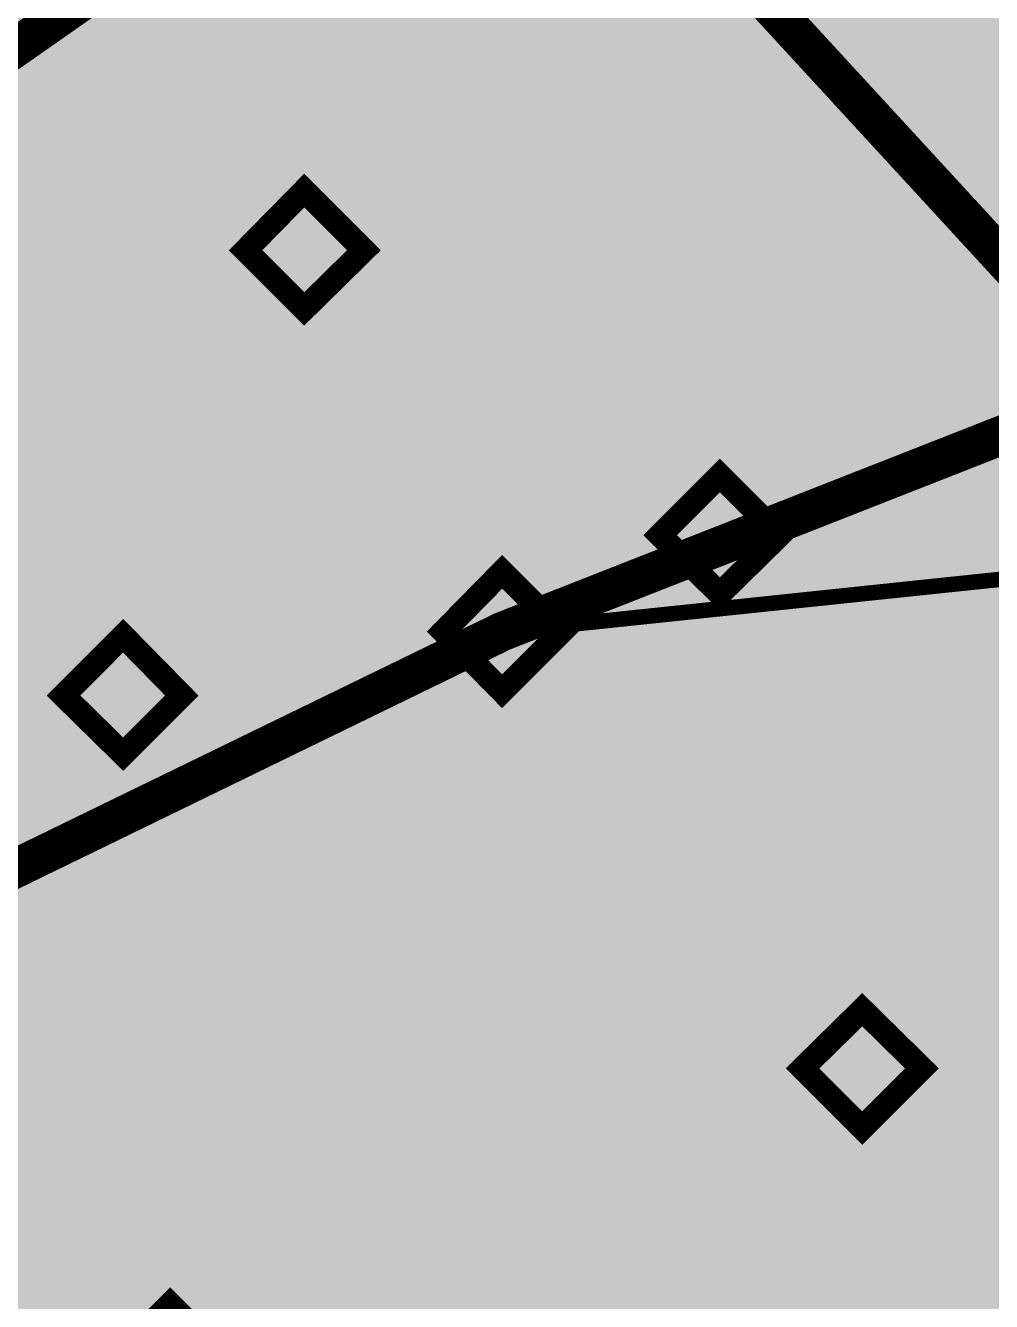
# Model space of a CAD drawing. Header units: millimetres. Extents: x 92 to 588, y 96 to 434.
# Drawn here: x 380.25 to 396.53, y 391.85 to 413.34 of the extents above; entities that cross this region are included whole.
import ezdxf

# ---------------------------------------------------------------- set-up
doc = ezdxf.new("R2010")
doc.units = ezdxf.units.MM
doc.layers.add('H', color=7, linetype='Continuous')
doc.layers.add('P', color=7, linetype='Continuous')

msp = doc.modelspace()

# ---------------------------------------------------------------- hatches: boundary and pattern name
at = {"layer": 'H', "linetype": 'Continuous'}
for points in [[(291.162, 223.903), (291.162, 433.788), (588.166, 433.788), (588.166, 223.903), (291.162, 223.903)], [(385.953, 410.399), (385.865, 410.399), (385.706, 410.416), (385.636, 410.452), (385.565, 410.487), (385.442, 410.575), (385.389, 410.628), (385.318, 410.698), (385.213, 410.893), (385.177, 410.998), (385.142, 411.122), (385.107, 411.422), (385.107, 411.58), (385.107, 411.739), (385.142, 412.057), (385.177, 412.198), (385.213, 412.321), (385.318, 412.551), (385.389, 412.656), (385.46, 412.762), (385.636, 412.903), (385.742, 412.974), (385.865, 413.027), (386.112, 413.08), (386.253, 413.08), (386.341, 413.08), (386.43, 413.062), (386.5, 413.062), (386.553, 413.044), (386.553, 412.709), (386.483, 412.745), (386.412, 412.762), (386.306, 412.78), (386.218, 412.78), (386.13, 412.78), (385.989, 412.745), (385.865, 412.692), (385.742, 412.621), (385.689, 412.568), (385.654, 412.498), (385.565, 412.374), (385.512, 412.215), (385.477, 412.021), (385.46, 411.916), (385.565, 411.739), (385.46, 411.669), (385.46, 411.598), (385.46, 411.369), (385.477, 411.157), (385.512, 411.069), (385.53, 410.998), (385.601, 410.875), (385.636, 410.822), (385.706, 410.751), (385.795, 410.716), (385.865, 410.681), (385.953, 410.681), (386.059, 410.681), (386.183, 410.734), (386.271, 410.787), (386.306, 410.822), (386.324, 410.857), (386.377, 410.963), (386.43, 411.122), (386.43, 411.263), (386.43, 411.351), (386.412, 411.475), (386.377, 411.545), (386.359, 411.598), (386.289, 411.686), (386.253, 411.722), (386.218, 411.757), (386.13, 411.792), (386.095, 411.792), (386.006, 411.81), (385.918, 411.81), (385.795, 411.81), (385.689, 411.774), (385.565, 411.739), (385.46, 411.916), (385.583, 412.004), (385.706, 412.057), (385.777, 412.074), (385.918, 412.092), (385.989, 412.092), (386.147, 412.092), (386.253, 412.074), (386.324, 412.057), (386.43, 411.986), (386.5, 411.951), (386.571, 411.88), (386.677, 411.757), (386.712, 411.669), (386.747, 411.58), (386.782, 411.386), (386.782, 411.281), (386.782, 411.192), (386.747, 410.998), (386.712, 410.91), (386.677, 410.84), (386.588, 410.698), (386.535, 410.628), (386.483, 410.575), (386.341, 410.487), (386.271, 410.452), (386.2, 410.434), (386.042, 410.399), (385.953, 410.399)], [(387.911, 410.399), (387.823, 410.399), (387.664, 410.416), (387.594, 410.452), (387.523, 410.487), (387.382, 410.575), (387.329, 410.628), (387.276, 410.698), (387.17, 410.893), (387.118, 410.998), (387.082, 411.122), (387.047, 411.422), (387.047, 411.739), (387.082, 412.057), (387.118, 412.198), (387.153, 412.321), (387.259, 412.551), (387.329, 412.656), (387.4, 412.762), (387.594, 412.903), (387.7, 412.974), (387.805, 413.027), (388.07, 413.08), (388.211, 413.08), (388.299, 413.08), (388.37, 413.062), (388.44, 413.062), (388.493, 413.044), (388.493, 412.709), (388.44, 412.745), (388.352, 412.762), (388.264, 412.78), (388.158, 412.78), (388.088, 412.78), (387.929, 412.745), (387.805, 412.692), (387.7, 412.621), (387.647, 412.568), (387.594, 412.498), (387.506, 412.374), (387.453, 412.215), (387.417, 412.021), (387.4, 411.916), (387.523, 411.739), (387.4, 411.669), (387.4, 411.598), (387.4, 411.563), (387.4, 411.51), (387.4, 411.369), (387.435, 411.157), (387.453, 411.069), (387.47, 410.998), (387.541, 410.875), (387.576, 410.822), (387.664, 410.751), (387.735, 410.716), (387.823, 410.681), (387.911, 410.681), (388, 410.681), (388.141, 410.734), (388.211, 410.787), (388.246, 410.822), (388.282, 410.857), (388.317, 410.963), (388.37, 411.122), (388.37, 411.263), (388.37, 411.351), (388.352, 411.475), (388.335, 411.545), (388.317, 411.598), (388.246, 411.686), (388.194, 411.722), (388.158, 411.757), (388.088, 411.792), (388.035, 411.792), (387.964, 411.81), (387.858, 411.81), (387.753, 411.81), (387.629, 411.774), (387.523, 411.739), (387.4, 411.916), (387.523, 412.004), (387.664, 412.057), (387.717, 412.074), (387.858, 412.092), (387.947, 412.092), (388.088, 412.092), (388.211, 412.074), (388.264, 412.057), (388.388, 411.986), (388.44, 411.951), (388.511, 411.88), (388.617, 411.757), (388.652, 411.669), (388.687, 411.58), (388.723, 411.386), (388.723, 411.281), (388.723, 411.192), (388.687, 410.998), (388.652, 410.91), (388.617, 410.84), (388.529, 410.698), (388.476, 410.628), (388.423, 410.575), (388.299, 410.487), (388.229, 410.452), (388.141, 410.434), (387.982, 410.399), (387.911, 410.399)], [(390.91, 410.399), (390.822, 410.399), (390.628, 410.434), (390.469, 410.522), (390.345, 410.646), (390.293, 410.716), (390.24, 410.804), (390.169, 411.016), (390.116, 411.281), (390.099, 411.563), (390.099, 411.739), (390.099, 411.916), (390.116, 412.215), (390.169, 412.462), (390.24, 412.674), (390.293, 412.762), (390.345, 412.833), (390.469, 412.956), (390.628, 413.044), (390.822, 413.08), (390.91, 413.08), (390.91, 412.798), (390.839, 412.798), (390.734, 412.762), (390.681, 412.727), (390.628, 412.692), (390.557, 412.586), (390.54, 412.515), (390.504, 412.462), (390.469, 412.286), (390.469, 412.198), (390.451, 411.986), (390.451, 411.739), (390.451, 411.475), (390.469, 411.281), (390.469, 411.192), (390.504, 411.034), (390.54, 410.963), (390.557, 410.893), (390.628, 410.787), (390.681, 410.751), (390.734, 410.716), (390.839, 410.681), (390.98, 410.681), (391.104, 410.716), (391.157, 410.751), (391.192, 410.787), (391.28, 410.893), (391.298, 410.945), (391.316, 411.016), (391.351, 411.175), (391.369, 411.281), (391.386, 411.492), (391.386, 411.739), (391.386, 411.986), (391.369, 412.198), (391.351, 412.304), (391.316, 412.462), (391.298, 412.533), (391.263, 412.586), (391.192, 412.692), (391.157, 412.727), (391.104, 412.762), (390.98, 412.798), (390.91, 412.798), (390.91, 413.08), (391.016, 413.08), (391.21, 413.044), (391.369, 412.956), (391.492, 412.833), (391.545, 412.745), (391.598, 412.656), (391.668, 412.445), (391.721, 412.198), (391.739, 411.898), (391.739, 411.563), (391.721, 411.263), (391.668, 411.016), (391.598, 410.804), (391.545, 410.716), (391.492, 410.646), (391.369, 410.522), (391.21, 410.434), (391.016, 410.399), (390.91, 410.399)], [(393.097, 410.452), (393.097, 411.333), (393.097, 411.616), (393.097, 412.621), (392.233, 411.616), (393.097, 411.616), (393.097, 411.333), (391.968, 411.333), (391.968, 411.704), (393.115, 413.027), (393.432, 413.027), (393.432, 411.616), (393.75, 411.616), (393.75, 411.333), (393.432, 411.333), (393.432, 410.452), (393.097, 410.452)], [(389.181, 410.452), (389.181, 410.945), (389.587, 410.945), (389.587, 410.452), (389.181, 410.452)], [(384.948, 408.564), (383.96, 409.552), (384.948, 410.557), (385.953, 409.552), (384.948, 408.564)], [(386.2, 405.601), (386.042, 405.636), (385.971, 405.654), (385.9, 405.689), (385.777, 405.777), (385.724, 405.83), (385.654, 405.901), (385.548, 406.095), (385.512, 406.201), (385.477, 406.324), (385.442, 406.624), (385.442, 406.783), (385.442, 406.959), (385.477, 407.259), (385.495, 407.4), (385.548, 407.523), (385.654, 407.77), (385.724, 407.859), (385.795, 407.964), (385.971, 408.106), (386.077, 408.176), (386.2, 408.229), (386.447, 408.282), (386.588, 408.282), (386.677, 408.282), (386.747, 408.282), (386.818, 408.264), (386.888, 408.247), (386.888, 407.912), (386.818, 407.947), (386.73, 407.964), (386.641, 407.982), (386.553, 407.982), (386.465, 407.982), (386.324, 407.947), (386.183, 407.894), (386.077, 407.823), (386.024, 407.77), (385.971, 407.718), (385.9, 407.576), (385.848, 407.418), (385.795, 407.224), (385.795, 407.118), (385.9, 406.941), (385.795, 406.871), (385.795, 406.836), (385.777, 406.8), (385.777, 406.589), (385.812, 406.359), (385.83, 406.271), (385.865, 406.201), (385.936, 406.077), (385.971, 406.024), (386.042, 405.954), (386.112, 405.918), (386.2, 405.883), (386.289, 405.883), (386.394, 405.883), (386.518, 405.936), (386.588, 405.989), (386.624, 406.024), (386.659, 406.059), (386.712, 406.165), (386.747, 406.324), (386.765, 406.483), (386.765, 406.553), (386.73, 406.677), (386.712, 406.747), (386.694, 406.8), (386.624, 406.888), (386.588, 406.924), (386.553, 406.959), (386.465, 406.994), (386.43, 406.994), (386.341, 407.012), (386.253, 407.012), (386.13, 407.012), (386.024, 406.977), (385.9, 406.941), (385.795, 407.118), (385.918, 407.206), (386.042, 407.259), (386.112, 407.277), (386.253, 407.294), (386.324, 407.294), (386.465, 407.294), (386.588, 407.277), (386.641, 407.259), (386.765, 407.188), (386.835, 407.153), (386.906, 407.1), (387.012, 406.959), (387.047, 406.871), (387.065, 406.783), (387.1, 406.589), (387.118, 406.483), (387.1, 406.395), (387.082, 406.201), (387.047, 406.112), (387.012, 406.042), (386.924, 405.901), (386.871, 405.848), (386.8, 405.777), (386.677, 405.689), (386.606, 405.654), (386.535, 405.636), (386.377, 405.601), (386.2, 405.601)], [(388.141, 405.601), (387.982, 405.636), (387.911, 405.654), (387.841, 405.689), (387.717, 405.777), (387.664, 405.83), (387.594, 405.901), (387.488, 406.095), (387.453, 406.201), (387.417, 406.324), (387.382, 406.624), (387.382, 406.783), (387.382, 406.959), (387.417, 407.259), (387.453, 407.4), (387.488, 407.523), (387.594, 407.77), (387.664, 407.859), (387.735, 407.964), (387.911, 408.106), (388.017, 408.176), (388.141, 408.229), (388.405, 408.282), (388.546, 408.282), (388.617, 408.282), (388.705, 408.282), (388.776, 408.264), (388.829, 408.247), (388.829, 407.912), (388.758, 407.947), (388.687, 407.964), (388.599, 407.982), (388.493, 407.982), (388.405, 407.982), (388.264, 407.947), (388.141, 407.894), (388.017, 407.823), (387.964, 407.77), (387.929, 407.718), (387.841, 407.576), (387.788, 407.418), (387.753, 407.224), (387.735, 407.118), (387.841, 406.941), (387.735, 406.871), (387.735, 406.836), (387.735, 406.765), (387.735, 406.712), (387.735, 406.589), (387.753, 406.359), (387.788, 406.271), (387.805, 406.201), (387.876, 406.077), (387.911, 406.024), (387.982, 405.954), (388.07, 405.918), (388.141, 405.883), (388.229, 405.883), (388.335, 405.883), (388.476, 405.936), (388.546, 405.989), (388.582, 406.024), (388.599, 406.059), (388.652, 406.165), (388.705, 406.324), (388.705, 406.483), (388.705, 406.553), (388.687, 406.677), (388.67, 406.747), (388.635, 406.8), (388.564, 406.888), (388.529, 406.924), (388.493, 406.959), (388.423, 406.994), (388.37, 406.994), (388.282, 407.012), (388.194, 407.012), (388.07, 407.012), (387.964, 406.977), (387.841, 406.941), (387.735, 407.118), (387.858, 407.206), (387.982, 407.259), (388.052, 407.277), (388.194, 407.294), (388.282, 407.294), (388.423, 407.294), (388.546, 407.277), (388.599, 407.259), (388.723, 407.188), (388.776, 407.153), (388.846, 407.1), (388.952, 406.959), (388.987, 406.871), (389.023, 406.783), (389.058, 406.589), (389.058, 406.483), (389.058, 406.395), (389.023, 406.201), (388.987, 406.112), (388.952, 406.042), (388.864, 405.901), (388.811, 405.848), (388.758, 405.777), (388.617, 405.689), (388.546, 405.654), (388.476, 405.636), (388.317, 405.601), (388.141, 405.601)], [(391.175, 405.601), (390.98, 405.601), (390.804, 405.636), (390.628, 405.689), (390.487, 405.742), (390.487, 406.112), (390.557, 406.077), (390.628, 406.042), (390.716, 406.007), (390.804, 405.971), (390.892, 405.936), (390.98, 405.918), (391.069, 405.901), (391.175, 405.901), (391.28, 405.901), (391.386, 405.936), (391.421, 405.954), (391.51, 406.007), (391.545, 406.059), (391.615, 406.13), (391.651, 406.236), (391.668, 406.342), (391.686, 406.483), (391.686, 406.536), (391.668, 406.659), (391.651, 406.694), (391.615, 406.747), (391.563, 406.818), (391.527, 406.853), (391.492, 406.871), (391.404, 406.924), (391.351, 406.941), (391.245, 406.959), (391.104, 406.959), (390.963, 406.959), (390.822, 406.941), (390.698, 406.924), (390.592, 406.906), (390.592, 408.229), (392.021, 408.229), (392.021, 407.929), (390.928, 407.929), (390.928, 407.241), (390.998, 407.241), (391.122, 407.259), (391.175, 407.259), (391.351, 407.259), (391.51, 407.224), (391.58, 407.206), (391.704, 407.135), (391.774, 407.1), (391.827, 407.047), (391.933, 406.924), (391.968, 406.853), (392.004, 406.783), (392.039, 406.589), (392.039, 406.465), (392.039, 406.377), (392.004, 406.201), (391.968, 406.13), (391.933, 406.042), (391.862, 405.901), (391.81, 405.848), (391.757, 405.795), (391.615, 405.707), (391.527, 405.671), (391.457, 405.636), (391.263, 405.601), (391.175, 405.601)], [(392.78, 405.601), (392.709, 405.601), (392.639, 405.618), (392.568, 405.636), (392.568, 405.971), (392.639, 405.936), (392.727, 405.918), (392.815, 405.901), (392.903, 405.901), (392.991, 405.901), (393.132, 405.936), (393.274, 405.989), (393.397, 406.077), (393.432, 406.13), (393.485, 406.183), (393.556, 406.324), (393.626, 406.483), (393.644, 406.659), (393.662, 406.765), (393.556, 406.941), (393.662, 407.012), (393.662, 407.083), (393.662, 407.118), (393.662, 407.294), (393.644, 407.506), (393.626, 407.594), (393.591, 407.682), (393.52, 407.806), (393.485, 407.859), (393.45, 407.894), (393.379, 407.947), (393.326, 407.964), (393.256, 408), (393.168, 408), (393.062, 408), (392.921, 407.947), (392.85, 407.894), (392.815, 407.859), (392.797, 407.806), (392.744, 407.718), (392.691, 407.541), (392.691, 407.4), (392.691, 407.329), (392.709, 407.188), (392.727, 407.135), (392.762, 407.083), (392.833, 406.994), (392.868, 406.959), (392.903, 406.924), (392.974, 406.888), (393.027, 406.888), (393.097, 406.871), (393.203, 406.871), (393.309, 406.871), (393.432, 406.906), (393.556, 406.941), (393.662, 406.765), (393.52, 406.677), (393.397, 406.624), (393.326, 406.606), (393.203, 406.589), (393.115, 406.589), (392.991, 406.589), (392.868, 406.606), (392.797, 406.624), (392.674, 406.694), (392.621, 406.73), (392.55, 406.783), (392.445, 406.924), (392.409, 406.994), (392.374, 407.083), (392.339, 407.277), (392.339, 407.4), (392.339, 407.488), (392.374, 407.682), (392.409, 407.753), (392.445, 407.841), (392.533, 407.982), (392.586, 408.035), (392.639, 408.106), (392.78, 408.194), (392.85, 408.229), (392.921, 408.247), (393.08, 408.282), (393.168, 408.282), (393.256, 408.282), (393.415, 408.247), (393.485, 408.229), (393.556, 408.194), (393.679, 408.106), (393.732, 408.053), (393.803, 407.982), (393.909, 407.788), (393.944, 407.682), (393.979, 407.559), (394.014, 407.277), (394.014, 407.1), (394.014, 406.941), (393.979, 406.642), (393.944, 406.483), (393.909, 406.342), (393.803, 406.112), (393.732, 406.007), (393.662, 405.918), (393.485, 405.76), (393.379, 405.707), (393.274, 405.654), (393.009, 405.601), (392.85, 405.601), (392.78, 405.601)], [(395.584, 405.336), (395.496, 405.336), (395.337, 405.354), (395.267, 405.389), (395.196, 405.424), (395.073, 405.513), (395.02, 405.566), (394.949, 405.636), (394.843, 405.83), (394.808, 405.936), (394.773, 406.059), (394.738, 406.359), (394.72, 406.518), (394.738, 406.677), (394.773, 406.994), (394.79, 407.135), (394.826, 407.259), (394.949, 407.488), (395.002, 407.594), (395.09, 407.7), (395.267, 407.841), (395.373, 407.912), (395.478, 407.964), (395.743, 408.017), (395.884, 408.017), (395.972, 408.017), (396.043, 408), (396.113, 408), (396.184, 407.982), (396.184, 407.647), (396.113, 407.682), (396.025, 407.7), (395.937, 407.718), (395.831, 407.718), (395.761, 407.718), (395.62, 407.682), (395.478, 407.629), (395.373, 407.559), (395.32, 407.506), (395.267, 407.435), (395.196, 407.312), (395.126, 407.153), (395.09, 406.959), (395.09, 406.853), (395.196, 406.677), (395.09, 406.606), (395.073, 406.571), (395.073, 406.536), (395.073, 406.448), (395.073, 406.306), (395.108, 406.095), (395.126, 406.007), (395.161, 405.936), (395.214, 405.813), (395.267, 405.76), (395.337, 405.689), (395.408, 405.654), (395.496, 405.618), (395.584, 405.618), (395.69, 405.618), (395.814, 405.671), (395.884, 405.724), (395.919, 405.76), (395.955, 405.795), (396.008, 405.901), (396.043, 406.059), (396.043, 406.201), (396.043, 406.289), (396.025, 406.412), (396.008, 406.483), (395.99, 406.536), (395.919, 406.624), (395.866, 406.659), (395.831, 406.677), (395.761, 406.73), (395.725, 406.73), (395.637, 406.747), (395.549, 406.747), (395.425, 406.747), (395.302, 406.712), (395.196, 406.677), (395.09, 406.853), (395.214, 406.941), (395.337, 406.994), (395.408, 407.012), (395.549, 407.03), (395.62, 407.03), (395.761, 407.03), (395.884, 407.012), (395.937, 406.994), (396.06, 406.924), (396.131, 406.888), (396.184, 406.818), (396.29, 406.694), (396.343, 406.606), (396.36, 406.518), (396.396, 406.324), (396.396, 406.218), (396.396, 406.13), (396.36, 405.936), (396.343, 405.848), (396.307, 405.777), (396.219, 405.636), (396.166, 405.566), (396.096, 405.513), (395.972, 405.424), (395.902, 405.389), (395.831, 405.372), (395.672, 405.336), (395.584, 405.336)], [(389.516, 405.654), (389.516, 406.148), (389.922, 406.148), (389.922, 405.654), (389.516, 405.654)], [(391.951, 403.766), (390.945, 404.754), (391.951, 405.76), (392.956, 404.754), (391.951, 403.766)], [(381.279, 402.69), (381.103, 402.708), (380.909, 402.726), (380.75, 402.779), (380.609, 402.832), (380.609, 403.202), (380.679, 403.167), (380.75, 403.131), (380.82, 403.096), (380.909, 403.061), (381.015, 403.043), (381.103, 403.008), (381.191, 402.99), (381.279, 402.99), (381.385, 402.99), (381.491, 403.026), (381.544, 403.043), (381.614, 403.114), (381.667, 403.149), (381.72, 403.237), (381.755, 403.325), (381.791, 403.431), (381.791, 403.572), (381.791, 403.643), (381.773, 403.749), (381.738, 403.837), (381.685, 403.908), (381.65, 403.943), (381.614, 403.978), (381.508, 404.013), (381.455, 404.031), (381.35, 404.049), (381.226, 404.066), (381.085, 404.066), (380.944, 404.049), (380.803, 404.013), (380.715, 403.996), (380.715, 405.336), (382.126, 405.336), (382.126, 405.019), (381.05, 405.019), (381.05, 404.331), (381.103, 404.348), (381.226, 404.348), (381.279, 404.348), (381.473, 404.348), (381.614, 404.313), (381.685, 404.296), (381.808, 404.243), (381.879, 404.19), (381.932, 404.137), (382.038, 404.013), (382.073, 403.943), (382.108, 403.872), (382.143, 403.678), (382.143, 403.572), (382.143, 403.484), (382.108, 403.308), (382.09, 403.22), (382.055, 403.149), (381.967, 403.008), (381.914, 402.937), (381.861, 402.884), (381.72, 402.796), (381.65, 402.761), (381.561, 402.726), (381.385, 402.69), (381.279, 402.69)], [(383.219, 402.69), (383.043, 402.708), (382.867, 402.726), (382.69, 402.779), (382.549, 402.832), (382.549, 403.202), (382.62, 403.167), (382.69, 403.131), (382.761, 403.096), (382.849, 403.061), (382.955, 403.043), (383.043, 403.008), (383.131, 402.99), (383.237, 402.99), (383.343, 402.99), (383.431, 403.026), (383.484, 403.043), (383.572, 403.114), (383.607, 403.149), (383.66, 403.237), (383.696, 403.325), (383.731, 403.431), (383.731, 403.572), (383.731, 403.643), (383.713, 403.749), (383.696, 403.802), (383.678, 403.837), (383.625, 403.908), (383.59, 403.943), (383.555, 403.978), (383.466, 404.013), (383.413, 404.031), (383.29, 404.049), (383.166, 404.066), (383.025, 404.066), (382.884, 404.049), (382.743, 404.013), (382.655, 403.996), (382.655, 405.336), (384.066, 405.336), (384.066, 405.019), (382.99, 405.019), (382.99, 404.331), (383.061, 404.348), (383.166, 404.348), (383.219, 404.348), (383.413, 404.348), (383.555, 404.313), (383.625, 404.296), (383.766, 404.243), (383.819, 404.19), (383.89, 404.137), (383.978, 404.013), (384.013, 403.943), (384.048, 403.872), (384.084, 403.678), (384.084, 403.484), (384.048, 403.308), (384.031, 403.22), (383.995, 403.149), (383.907, 403.008), (383.854, 402.937), (383.801, 402.884), (383.66, 402.796), (383.59, 402.761), (383.502, 402.726), (383.325, 402.69), (383.219, 402.69)], [(388.282, 402.126), (387.294, 403.131), (388.282, 404.137), (389.287, 403.131), (388.282, 402.126)], [(381.896, 401.068), (380.891, 402.055), (381.896, 403.061), (382.884, 402.055), (381.896, 401.068)], [(389.199, 399.657), (389.04, 399.674), (388.97, 399.709), (388.899, 399.745), (388.776, 399.833), (388.723, 399.886), (388.652, 399.956), (388.546, 400.15), (388.511, 400.256), (388.476, 400.38), (388.44, 400.662), (388.44, 400.838), (388.44, 400.997), (388.476, 401.315), (388.511, 401.438), (388.546, 401.579), (388.652, 401.808), (388.723, 401.914), (388.793, 402.02), (388.97, 402.161), (389.075, 402.232), (389.199, 402.267), (389.446, 402.338), (389.587, 402.338), (389.675, 402.338), (389.746, 402.32), (389.834, 402.32), (389.887, 402.302), (389.887, 401.967), (389.816, 401.985), (389.728, 402.02), (389.64, 402.038), (389.552, 402.038), (389.464, 402.038), (389.322, 402.003), (389.199, 401.95), (389.075, 401.879), (389.023, 401.826), (388.97, 401.756), (388.899, 401.632), (388.846, 401.473), (388.793, 401.279), (388.793, 401.173), (388.899, 400.997), (388.793, 400.927), (388.793, 400.891), (388.776, 400.856), (388.776, 400.768), (388.793, 400.627), (388.811, 400.415), (388.829, 400.327), (388.864, 400.256), (388.934, 400.133), (388.97, 400.08), (389.04, 400.009), (389.128, 399.956), (389.199, 399.939), (389.287, 399.939), (389.393, 399.939), (389.516, 399.992), (389.587, 400.045), (389.622, 400.08), (389.658, 400.115), (389.71, 400.221), (389.746, 400.38), (389.763, 400.521), (389.763, 400.609), (389.728, 400.733), (389.71, 400.785), (389.693, 400.838), (389.622, 400.944), (389.587, 400.979), (389.552, 400.997), (389.464, 401.032), (389.428, 401.05), (389.34, 401.068), (389.252, 401.068), (389.128, 401.068), (389.023, 401.032), (388.899, 400.997), (388.793, 401.173), (388.917, 401.244), (389.04, 401.297), (389.111, 401.332), (389.252, 401.35), (389.322, 401.35), (389.464, 401.35), (389.587, 401.315), (389.658, 401.297), (389.763, 401.244), (389.834, 401.191), (389.905, 401.138), (390.01, 401.015), (390.046, 400.927), (390.081, 400.838), (390.099, 400.644), (390.116, 400.538), (390.116, 400.45), (390.081, 400.256), (390.046, 400.168), (390.01, 400.098), (389.922, 399.956), (389.869, 399.886), (389.816, 399.833), (389.675, 399.745), (389.605, 399.709), (389.534, 399.674), (389.375, 399.657), (389.199, 399.657)], [(391.21, 399.639), (391.104, 399.639), (390.928, 399.674), (390.857, 399.692), (390.769, 399.727), (390.645, 399.815), (390.575, 399.868), (390.522, 399.921), (390.451, 400.045), (390.416, 400.115), (390.398, 400.186), (390.363, 400.344), (390.363, 400.415), (390.363, 400.521), (390.416, 400.715), (390.469, 400.803), (390.54, 400.891), (390.698, 401.032), (390.804, 401.085), (390.945, 400.944), (390.822, 400.821), (390.786, 400.768), (390.751, 400.68), (390.716, 400.521), (390.716, 400.433), (390.716, 400.327), (390.786, 400.133), (390.857, 400.062), (390.928, 399.992), (391.104, 399.903), (391.21, 399.903), (391.316, 399.903), (391.492, 399.974), (391.563, 400.027), (391.615, 400.098), (391.686, 400.274), (391.686, 400.397), (391.686, 400.468), (391.651, 400.591), (391.633, 400.644), (391.598, 400.697), (391.474, 400.785), (391.386, 400.838), (391.316, 400.874), (391.227, 400.909), (391.122, 400.944), (390.998, 400.997), (390.945, 400.944), (390.804, 401.085), (390.698, 401.156), (390.557, 401.262), (390.522, 401.332), (390.469, 401.403), (390.434, 401.562), (390.416, 401.667), (390.434, 401.738), (390.451, 401.879), (390.504, 401.985), (390.592, 402.108), (390.645, 402.144), (390.698, 402.197), (390.822, 402.267), (390.963, 402.32), (391.122, 402.338), (391.298, 402.338), (391.457, 402.32), (391.598, 402.267), (391.721, 402.197), (391.774, 402.161), (391.827, 402.108), (391.898, 402.003), (391.951, 401.897), (391.986, 401.756), (391.986, 401.685), (391.968, 401.597), (391.933, 401.42), (391.88, 401.35), (391.827, 401.262), (391.686, 401.121), (391.58, 401.085), (391.457, 401.226), (391.563, 401.35), (391.58, 401.403), (391.615, 401.473), (391.633, 401.614), (391.633, 401.685), (391.633, 401.773), (391.58, 401.914), (391.527, 401.967), (391.492, 402.003), (391.421, 402.038), (391.298, 402.091), (391.192, 402.091), (391.104, 402.091), (390.963, 402.038), (390.857, 401.967), (390.822, 401.897), (390.769, 401.791), (390.769, 401.703), (390.769, 401.65), (390.804, 401.526), (390.839, 401.491), (390.857, 401.438), (390.963, 401.368), (391.016, 401.332), (391.086, 401.297), (391.175, 401.244), (391.28, 401.191), (391.386, 401.173), (391.457, 401.226), (391.58, 401.085), (391.686, 401.015), (391.862, 400.891), (391.933, 400.803), (391.986, 400.733), (392.039, 400.538), (392.039, 400.415), (392.039, 400.344), (392.004, 400.186), (391.951, 400.045), (391.862, 399.921), (391.739, 399.815), (391.615, 399.727), (391.457, 399.674), (391.298, 399.639), (391.21, 399.639)], [(393.468, 399.709), (393.468, 400.062), (393.644, 400.221), (393.785, 400.38), (393.944, 400.521), (394.085, 400.68), (394.226, 400.838), (394.438, 401.103), (394.491, 401.209), (394.544, 401.297), (394.596, 401.509), (394.596, 401.614), (394.596, 401.72), (394.561, 401.808), (394.544, 401.844), (394.508, 401.914), (394.473, 401.932), (394.402, 401.985), (394.332, 402.02), (394.244, 402.038), (394.155, 402.038), (394.067, 402.038), (393.979, 402.02), (393.873, 401.985), (393.785, 401.95), (393.715, 401.932), (393.644, 401.879), (393.591, 401.844), (393.538, 401.808), (393.52, 402.179), (393.644, 402.232), (393.82, 402.285), (393.909, 402.32), (394.103, 402.338), (394.191, 402.338), (394.279, 402.338), (394.438, 402.32), (394.579, 402.267), (394.702, 402.197), (394.755, 402.144), (394.808, 402.091), (394.879, 401.985), (394.932, 401.861), (394.949, 401.703), (394.949, 401.632), (394.949, 401.473), (394.914, 401.35), (394.879, 401.226), (394.826, 401.103), (394.755, 400.997), (394.667, 400.891), (394.579, 400.785), (394.473, 400.662), (394.314, 400.486), (394.12, 400.309), (393.926, 400.115), (393.785, 399.992), (395.055, 399.992), (395.055, 399.709), (393.468, 399.709)], [(395.796, 399.657), (395.708, 399.657), (395.637, 399.674), (395.567, 399.692), (395.567, 400.027), (395.637, 399.992), (395.725, 399.974), (395.814, 399.956), (395.902, 399.956), (395.99, 399.956), (396.149, 399.974), (396.272, 400.045), (396.396, 400.115), (396.449, 400.168), (396.484, 400.239), (396.554, 400.362), (396.625, 400.521), (396.66, 400.715), (396.66, 400.821), (396.554, 400.997), (396.66, 401.068), (396.66, 401.138), (396.66, 401.173), (396.678, 401.226), (396.66, 401.35), (396.643, 401.562), (396.625, 401.65), (396.59, 401.738), (396.519, 401.861), (396.484, 401.914), (396.449, 401.95), (396.378, 402.003), (396.325, 402.02), (396.255, 402.055), (396.166, 402.055), (396.06, 402.055), (395.919, 402.003), (395.849, 401.932), (395.814, 401.897), (395.796, 401.861), (395.743, 401.773), (395.708, 401.597), (395.69, 401.456), (395.69, 401.385), (395.708, 401.244), (395.743, 401.191), (395.761, 401.138), (395.831, 401.05), (395.866, 401.015), (395.902, 400.979), (395.972, 400.944), (396.025, 400.944), (396.113, 400.927), (396.202, 400.927), (396.307, 400.927), (396.431, 400.962), (396.554, 400.997), (396.66, 400.821), (396.519, 400.733), (396.396, 400.68), (396.325, 400.662), (396.202, 400.644), (396.131, 400.627), (395.99, 400.644), (395.866, 400.662), (395.796, 400.68), (395.69, 400.75), (395.62, 400.785), (395.549, 400.838), (395.443, 400.979), (395.408, 401.05), (395.373, 401.138), (395.337, 401.332), (395.337, 401.438), (395.337, 401.544), (395.373, 401.72), (395.408, 401.808), (395.443, 401.897), (395.531, 402.038), (395.584, 402.091), (395.637, 402.144), (395.778, 402.232), (395.849, 402.267), (395.919, 402.302), (396.078, 402.338), (396.166, 402.338), (396.255, 402.338), (396.413, 402.302), (396.484, 402.285), (396.554, 402.249), (396.678, 402.161), (396.731, 402.108), (396.801, 402.038), (396.907, 401.844), (396.942, 401.738), (396.978, 401.614), (397.013, 401.315), (397.013, 400.997), (396.978, 400.68), (396.942, 400.538), (396.907, 400.397), (396.801, 400.168), (396.731, 400.062), (396.66, 399.974), (396.484, 399.815), (396.378, 399.762), (396.272, 399.709), (396.008, 399.657), (395.866, 399.657), (395.796, 399.657)], [(392.515, 399.709), (392.515, 400.203), (392.921, 400.203), (392.921, 399.709), (392.515, 399.709)], [(381.896, 394.929), (381.826, 394.929), (381.738, 394.947), (381.667, 394.965), (381.667, 395.282), (381.738, 395.264), (381.826, 395.247), (381.914, 395.229), (382.02, 395.212), (382.09, 395.229), (382.249, 395.247), (382.373, 395.3), (382.496, 395.388), (382.549, 395.441), (382.584, 395.494), (382.673, 395.635), (382.725, 395.794), (382.761, 395.988), (382.761, 396.076), (382.673, 396.27), (382.761, 396.323), (382.778, 396.393), (382.778, 396.446), (382.778, 396.499), (382.778, 396.623), (382.743, 396.834), (382.725, 396.923), (382.708, 397.011), (382.637, 397.134), (382.584, 397.187), (382.549, 397.222), (382.479, 397.275), (382.443, 397.293), (382.355, 397.328), (382.267, 397.328), (382.161, 397.311), (382.038, 397.275), (381.967, 397.205), (381.932, 397.169), (381.896, 397.134), (381.844, 397.046), (381.808, 396.87), (381.808, 396.728), (381.808, 396.658), (381.826, 396.517), (381.844, 396.464), (381.861, 396.411), (381.932, 396.323), (381.985, 396.288), (382.002, 396.252), (382.09, 396.217), (382.126, 396.199), (382.214, 396.199), (382.302, 396.182), (382.426, 396.199), (382.549, 396.235), (382.673, 396.27), (382.761, 396.076), (382.637, 396.005), (382.496, 395.952), (382.443, 395.935), (382.302, 395.899), (382.232, 395.899), (382.09, 395.917), (381.967, 395.935), (381.914, 395.952), (381.791, 396.023), (381.72, 396.058), (381.667, 396.111), (381.561, 396.252), (381.526, 396.323), (381.491, 396.411), (381.455, 396.605), (381.455, 396.711), (381.455, 396.817), (381.491, 396.993), (381.508, 397.081), (381.544, 397.169), (381.632, 397.311), (381.685, 397.363), (381.738, 397.416), (381.879, 397.505), (381.949, 397.54), (382.038, 397.575), (382.196, 397.61), (382.355, 397.61), (382.514, 397.575), (382.584, 397.54), (382.655, 397.522), (382.796, 397.434), (382.849, 397.381), (382.902, 397.293), (383.008, 397.117), (383.043, 397.011), (383.078, 396.887), (383.114, 396.587), (383.131, 396.411), (383.114, 396.252), (383.078, 395.952), (383.061, 395.811), (383.008, 395.67), (382.902, 395.441), (382.831, 395.335), (382.761, 395.247), (382.584, 395.088), (382.479, 395.035), (382.373, 394.982), (382.108, 394.929), (381.967, 394.929), (381.896, 394.929)], [(383.837, 394.929), (383.766, 394.929), (383.696, 394.947), (383.625, 394.965), (383.625, 395.282), (383.678, 395.264), (383.766, 395.247), (383.854, 395.229), (383.96, 395.212), (384.048, 395.229), (384.19, 395.247), (384.331, 395.3), (384.436, 395.388), (384.489, 395.441), (384.542, 395.494), (384.613, 395.635), (384.666, 395.794), (384.701, 395.988), (384.719, 396.076), (384.613, 396.27), (384.719, 396.323), (384.719, 396.446), (384.719, 396.499), (384.719, 396.623), (384.701, 396.834), (384.666, 396.923), (384.648, 397.011), (384.578, 397.134), (384.542, 397.187), (384.507, 397.222), (384.419, 397.275), (384.384, 397.293), (384.295, 397.328), (384.207, 397.328), (384.101, 397.311), (383.978, 397.275), (383.907, 397.205), (383.872, 397.169), (383.837, 397.134), (383.801, 397.046), (383.749, 396.87), (383.749, 396.728), (383.749, 396.658), (383.766, 396.517), (383.784, 396.464), (383.819, 396.411), (383.872, 396.323), (383.925, 396.288), (383.96, 396.252), (384.031, 396.217), (384.066, 396.199), (384.154, 396.199), (384.242, 396.182), (384.366, 396.199), (384.489, 396.235), (384.613, 396.27), (384.719, 396.076), (384.578, 396.005), (384.454, 395.952), (384.384, 395.935), (384.242, 395.899), (384.172, 395.899), (384.031, 395.917), (383.907, 395.935), (383.854, 395.952), (383.731, 396.023), (383.678, 396.058), (383.607, 396.111), (383.502, 396.252), (383.431, 396.411), (383.396, 396.605), (383.396, 396.711), (383.396, 396.817), (383.431, 396.993), (383.466, 397.081), (383.502, 397.169), (383.59, 397.311), (383.643, 397.363), (383.696, 397.416), (383.819, 397.505), (383.907, 397.54), (383.978, 397.575), (384.137, 397.61), (384.295, 397.61), (384.472, 397.575), (384.542, 397.54), (384.613, 397.522), (384.736, 397.434), (384.789, 397.381), (384.86, 397.293), (384.966, 397.117), (385.001, 397.011), (385.036, 396.887), (385.071, 396.587), (385.071, 396.411), (385.071, 396.252), (385.036, 395.952), (385.001, 395.811), (384.966, 395.67), (384.86, 395.441), (384.789, 395.335), (384.701, 395.247), (384.525, 395.088), (384.419, 395.035), (384.313, 394.982), (384.066, 394.929), (383.907, 394.929), (383.837, 394.929)], [(394.35, 394.771), (393.344, 395.776), (394.35, 396.764), (395.355, 395.776), (394.35, 394.771)], [(380.556, 394.965), (380.556, 395.458), (380.979, 395.458), (380.979, 394.965), (380.556, 394.965)], [(386.465, 392.283), (386.377, 392.283), (386.218, 392.319), (386.147, 392.354), (386.077, 392.372), (385.953, 392.46), (385.9, 392.513), (385.83, 392.601), (385.724, 392.777), (385.689, 392.901), (385.654, 393.024), (385.618, 393.307), (385.618, 393.483), (385.618, 393.642), (385.654, 393.942), (385.689, 394.083), (385.724, 394.224), (385.83, 394.453), (385.9, 394.559), (385.971, 394.647), (386.147, 394.806), (386.253, 394.859), (386.377, 394.912), (386.624, 394.965), (386.765, 394.965), (386.853, 394.965), (386.924, 394.965), (387.012, 394.947), (387.065, 394.929), (387.065, 394.612), (386.994, 394.629), (386.906, 394.647), (386.818, 394.665), (386.73, 394.682), (386.641, 394.665), (386.5, 394.647), (386.359, 394.594), (386.253, 394.506), (386.2, 394.453), (386.147, 394.4), (386.077, 394.259), (386.024, 394.1), (385.971, 393.924), (385.971, 393.818), (386.077, 393.624), (385.971, 393.571), (385.971, 393.518), (385.953, 393.483), (385.953, 393.271), (385.989, 393.06), (386.006, 392.971), (386.042, 392.883), (386.112, 392.76), (386.147, 392.724), (386.218, 392.636), (386.289, 392.601), (386.377, 392.583), (386.465, 392.566), (386.571, 392.583), (386.694, 392.619), (386.765, 392.689), (386.8, 392.724), (386.835, 392.76), (386.888, 392.848), (386.924, 393.024), (386.941, 393.165), (386.941, 393.236), (386.906, 393.377), (386.888, 393.43), (386.871, 393.483), (386.8, 393.571), (386.765, 393.624), (386.73, 393.642), (386.641, 393.677), (386.606, 393.695), (386.518, 393.712), (386.43, 393.712), (386.306, 393.695), (386.2, 393.677), (386.077, 393.624), (385.971, 393.818), (386.095, 393.889), (386.218, 393.942), (386.289, 393.959), (386.43, 393.994), (386.5, 393.994), (386.641, 393.994), (386.765, 393.959), (386.818, 393.942), (386.941, 393.889), (387.012, 393.836), (387.082, 393.783), (387.188, 393.642), (387.223, 393.571), (387.241, 393.483), (387.276, 393.289), (387.294, 393.183), (387.276, 393.077), (387.259, 392.901), (387.188, 392.724), (387.1, 392.583), (387.047, 392.53), (386.976, 392.478), (386.853, 392.389), (386.782, 392.354), (386.712, 392.319), (386.553, 392.283), (386.465, 392.283)], [(387.735, 392.336), (388.917, 394.629), (387.576, 394.629), (387.576, 394.929), (389.217, 394.929), (389.217, 394.541), (388.105, 392.336), (387.735, 392.336)], [(391.457, 392.283), (391.369, 392.283), (391.21, 392.319), (391.139, 392.354), (391.069, 392.372), (390.945, 392.46), (390.892, 392.513), (390.822, 392.601), (390.716, 392.777), (390.681, 392.901), (390.645, 393.024), (390.61, 393.307), (390.61, 393.483), (390.61, 393.642), (390.645, 393.942), (390.681, 394.083), (390.716, 394.224), (390.822, 394.453), (390.892, 394.559), (390.963, 394.647), (391.139, 394.806), (391.245, 394.859), (391.369, 394.912), (391.615, 394.965), (391.757, 394.965), (391.845, 394.965), (391.915, 394.965), (392.004, 394.947), (392.056, 394.929), (392.056, 394.612), (391.986, 394.629), (391.898, 394.647), (391.81, 394.665), (391.721, 394.682), (391.633, 394.665), (391.492, 394.647), (391.369, 394.594), (391.245, 394.506), (391.192, 394.453), (391.139, 394.4), (391.069, 394.259), (391.016, 394.1), (390.963, 393.924), (390.963, 393.818), (391.069, 393.624), (390.963, 393.571), (390.963, 393.518), (390.963, 393.483), (390.945, 393.448), (390.945, 393.395), (390.963, 393.271), (390.98, 393.06), (390.998, 392.971), (391.033, 392.883), (391.104, 392.76), (391.139, 392.724), (391.21, 392.636), (391.298, 392.601), (391.369, 392.583), (391.457, 392.566), (391.563, 392.583), (391.686, 392.619), (391.757, 392.689), (391.792, 392.724), (391.827, 392.76), (391.88, 392.848), (391.915, 393.024), (391.933, 393.165), (391.933, 393.236), (391.898, 393.377), (391.88, 393.43), (391.862, 393.483), (391.792, 393.571), (391.757, 393.624), (391.721, 393.642), (391.633, 393.677), (391.598, 393.695), (391.51, 393.712), (391.421, 393.712), (391.298, 393.695), (391.192, 393.677), (391.069, 393.624), (390.963, 393.818), (391.086, 393.889), (391.21, 393.942), (391.28, 393.959), (391.421, 393.994), (391.492, 393.994), (391.651, 393.994), (391.757, 393.959), (391.827, 393.942), (391.933, 393.889), (392.004, 393.836), (392.074, 393.783), (392.18, 393.642), (392.215, 393.571), (392.25, 393.483), (392.286, 393.289), (392.286, 393.077), (392.25, 392.901), (392.215, 392.813), (392.18, 392.724), (392.092, 392.583), (391.986, 392.478), (391.845, 392.389), (391.774, 392.354), (391.704, 392.319), (391.545, 392.283), (391.457, 392.283)], [(393.609, 392.336), (393.609, 393.236), (393.609, 393.501), (393.609, 394.524), (392.744, 393.501), (393.609, 393.501), (393.609, 393.236), (392.48, 393.236), (392.48, 393.589), (393.626, 394.929), (393.944, 394.929), (393.944, 393.501), (394.261, 393.501), (394.261, 393.236), (393.944, 393.236), (393.944, 392.336), (393.609, 392.336)], [(378.986, 390.608), (378.986, 390.978), (379.162, 391.137), (379.304, 391.296), (379.462, 391.437), (379.603, 391.596), (379.745, 391.754), (379.956, 392.019), (380.009, 392.125), (380.062, 392.213), (380.115, 392.425), (380.115, 392.53), (380.115, 392.619), (380.08, 392.707), (380.062, 392.76), (380.027, 392.813), (379.991, 392.848), (379.921, 392.901), (379.85, 392.918), (379.762, 392.954), (379.674, 392.954), (379.586, 392.954), (379.498, 392.936), (379.392, 392.901), (379.304, 392.866), (379.233, 392.83), (379.162, 392.795), (379.11, 392.76), (379.057, 392.724), (379.039, 393.095), (379.162, 393.148), (379.339, 393.201), (379.427, 393.218), (379.621, 393.254), (379.709, 393.254), (379.797, 393.254), (379.956, 393.218), (380.097, 393.183), (380.221, 393.113), (380.274, 393.06), (380.327, 393.007), (380.397, 392.901), (380.45, 392.76), (380.468, 392.619), (380.468, 392.548), (380.468, 392.389), (380.432, 392.266), (380.397, 392.142), (380.344, 392.019), (380.274, 391.913), (380.185, 391.807), (380.097, 391.684), (379.991, 391.578), (379.833, 391.402), (379.639, 391.208), (379.445, 391.031), (379.304, 390.908), (380.574, 390.908), (380.574, 390.608), (378.986, 390.608)], [(381.667, 390.555), (381.508, 390.59), (381.42, 390.625), (381.35, 390.643), (381.226, 390.731), (381.173, 390.802), (381.12, 390.872), (381.015, 391.049), (380.962, 391.172), (380.926, 391.296), (380.891, 391.578), (380.891, 391.754), (380.891, 391.913), (380.926, 392.213), (380.962, 392.354), (380.997, 392.495), (381.103, 392.724), (381.173, 392.83), (381.244, 392.918), (381.438, 393.077), (381.544, 393.13), (381.65, 393.183), (381.914, 393.236), (382.055, 393.254), (382.143, 393.254), (382.214, 393.236), (382.285, 393.236), (382.337, 393.218), (382.337, 392.883), (382.267, 392.901), (382.196, 392.918), (382.108, 392.936), (382.002, 392.954), (381.932, 392.954), (381.773, 392.918), (381.65, 392.866), (381.526, 392.777), (381.491, 392.724), (381.438, 392.672), (381.35, 392.53), (381.297, 392.372), (381.261, 392.195), (381.244, 392.089), (381.367, 391.895), (381.244, 391.843), (381.244, 391.807), (381.244, 391.772), (381.244, 391.666), (381.244, 391.543), (381.261, 391.331), (381.297, 391.243), (381.314, 391.155), (381.385, 391.031), (381.42, 390.996), (381.491, 390.925), (381.579, 390.872), (381.667, 390.855), (381.755, 390.837), (381.844, 390.855), (381.985, 390.908), (382.055, 390.961), (382.09, 390.996), (382.126, 391.031), (382.161, 391.119), (382.214, 391.296), (382.214, 391.437), (382.214, 391.525), (382.196, 391.648), (382.179, 391.701), (382.143, 391.754), (382.09, 391.843), (382.038, 391.895), (382.002, 391.913), (381.932, 391.948), (381.879, 391.966), (381.791, 391.984), (381.702, 391.984), (381.597, 391.966), (381.473, 391.948), (381.367, 391.895), (381.244, 392.089), (381.367, 392.16), (381.508, 392.213), (381.561, 392.231), (381.702, 392.266), (381.791, 392.266), (381.932, 392.266), (382.055, 392.231), (382.108, 392.213), (382.232, 392.16), (382.285, 392.107), (382.355, 392.054), (382.461, 391.913), (382.496, 391.843), (382.531, 391.754), (382.567, 391.56), (382.567, 391.454), (382.567, 391.349), (382.531, 391.172), (382.496, 391.084), (382.461, 390.996), (382.373, 390.855), (382.32, 390.802), (382.267, 390.749), (382.143, 390.661), (382.073, 390.625), (381.985, 390.59), (381.826, 390.555), (381.667, 390.555)], [(389.693, 392.336), (389.693, 392.83), (390.099, 392.83), (390.099, 392.336), (389.693, 392.336)]]:
    msp.add_hatch(color=7, dxfattribs=at).paths.add_polyline_path(points)

# ---------------------------------------------------------------- linework, layer by layer
at = {"layer": 'P', "color": 7}
for points, const_width in [([(411.53, 374.944), (401.246, 404.49), (388.211, 418.654), (386.218, 422.287), (384.013, 426.768)], 0.66), ([(411.53, 374.944), (401.246, 404.49), (388.211, 418.654), (386.218, 422.287), (384.013, 426.768)], 0.26), ([(373.5, 405.23), (377.928, 411.457), (388.211, 418.654), (403.116, 422.411), (418.832, 415.126), (418.532, 411.457), (442.874, 375.421), (447.443, 363.62), (444.338, 355.965)], 0.66), ([(373.5, 405.23), (377.928, 411.457), (388.211, 418.654), (403.116, 422.411), (418.832, 415.126), (418.532, 411.457), (442.874, 375.421), (447.443, 363.62), (444.338, 355.965)], 0.26), ([(373.5, 405.23), (377.928, 411.457), (388.211, 418.654), (403.116, 422.411), (418.832, 415.126), (418.532, 411.457), (442.874, 375.421), (447.443, 363.62), (444.338, 355.965)], 0.26), ([(372.76, 395.635), (378.563, 398.404), (388.282, 403.131), (418.832, 415.126), (424.812, 416.978)], 0.66), ([(372.76, 395.635), (378.563, 398.404), (388.282, 403.131), (418.832, 415.126), (424.812, 416.978)], 0.26), ([(383.96, 409.552), (384.948, 408.564), (385.953, 409.552), (384.948, 410.557), (383.96, 409.552), (383.96, 409.552)], 0.4), ([(390.945, 404.754), (391.951, 403.766), (392.956, 404.754), (391.951, 405.76), (390.945, 404.754), (390.945, 404.754)], 0.4), ([(378.563, 398.404), (388.282, 403.131), (401.246, 404.49), (408.443, 397.804), (417.703, 384.946), (430.086, 359.934), (447.284, 335.275), (470.99, 318.253), (496.408, 306.894), (507.062, 307.229), (530.451, 304.706), (561.531, 303.031), (581.234, 313.738)], 0.26), ([(387.294, 403.131), (388.282, 402.126), (389.287, 403.131), (388.282, 404.137), (387.294, 403.131), (387.294, 403.131)], 0.4), ([(380.891, 402.055), (381.896, 401.068), (382.884, 402.055), (381.896, 403.061), (380.891, 402.055), (380.891, 402.055)], 0.4), ([(393.344, 395.776), (394.35, 394.771), (395.355, 395.776), (394.35, 396.764), (393.344, 395.776), (393.344, 395.776)], 0.4), ([(381.685, 390.802), (382.69, 389.814), (383.696, 390.802), (382.69, 391.807), (381.685, 390.802), (381.685, 390.802)], 0.4)]:
    msp.add_lwpolyline(points, dxfattribs=dict(at, const_width=const_width))

doc.saveas('drawing.dxf')
